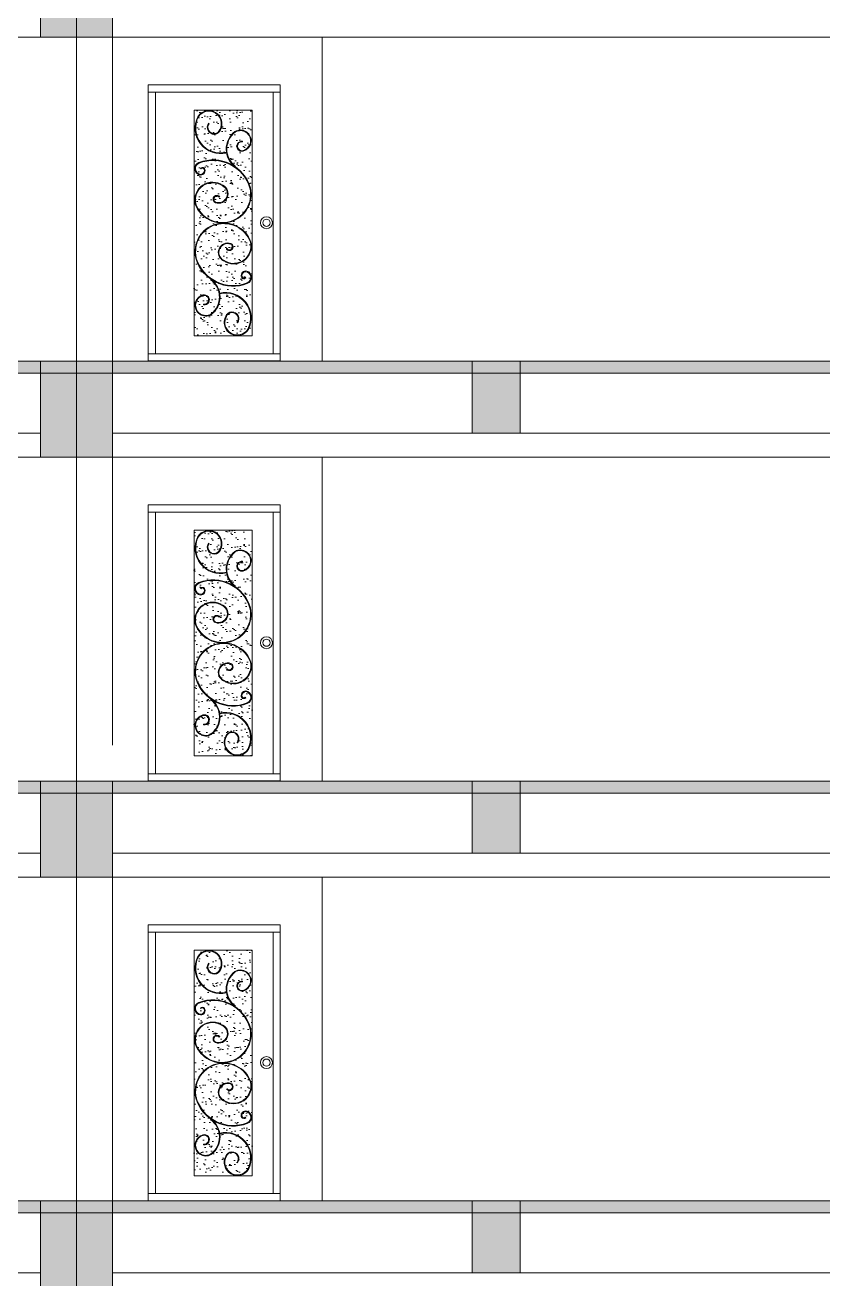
# Model space of a CAD drawing. Header units: millimetres. Extents: x 485872 to 486142, y -52344 to -52207.
# Drawn here: x 486107.61 to 486114.26, y -52314.03 to -52303.58 of the extents above; entities that cross this region are included whole.
import ezdxf

# ---------------------------------------------------------------- set-up
doc = ezdxf.new("R2010")
doc.units = ezdxf.units.MM
doc.header["$LTSCALE"] = 15
doc.linetypes.add('DASHDOTX2', pattern=[50.8, 25.4, -12.7, 0, -12.7])

# ---------------------------------------------------------------- blocks, each defined once
blk = doc.blocks.new('Main Doorr')
at = {"lineweight": 9}
h = blk.add_hatch(dxfattribs=at)
h.set_pattern_fill('AR-SAND', color=153, scale=53.726984, style=0)
h.set_pattern_definition([(37.5, (633482.83, -6970.605), (-3.38444, 103.52243), [0, -81.66502, 0, -91.33587, 0, -87.30635]), (7.5, (633482.83, -6970.6), (95.08476, 151.6254), [0, -44.05613, 0, -73.60597, 0, -28.20667]), (327.5, (633416.74, -6970.605), (167.31345, 0.30404), [0, -26.86349, 0, -96.70857, 0, -126.25841]), (317.5, (633416.74, -6970.6), (161.51012, 47.15486), [0, -13.43175, 0, -63.39784, 0, -72.53143])])
h.paths.add_polyline_path([(664468, -64986), (664951, -64986), (664951, -63105), (664468, -63105)])
at = {"color": 7, "lineweight": 9}
for p, q in [((665186, -62955), (664086, -62955)), ((664146, -62955), (664146, -65135)), ((665126, -65135), (665126, -62955)), ((664468, -63105), (664468, -64986)), ((664951, -63105), (664468, -63105)), ((664951, -64986), (664951, -63105)), ((664468, -64986), (664951, -64986)), ((664086, -65135), (665186, -65135))]:
    blk.add_line(p, q, dxfattribs=at)
blk.add_lwpolyline([(664086, -65195), (665186, -65195), (665186, -62895), (664086, -62895)], close=True, dxfattribs=at)
at = {"lineweight": 9}
for points in [[(664738, -63461, -0.637528), (664498, -63159, -0.965658), (664687, -63270, -1.139609), (664589, -63214), (664593, -63218, 1.142963), (664682, -63267, 0.965814), (664503, -63161, 0.637746), (664737, -63456)], [(664811, -63578, -0.50473), (664808, -63283, -1.139136), (664878, -63446, -1.237533), (664872, -63364), (664872, -63369, 1.237959), (664877, -63441, 1.137294), (664811, -63287, 0.504199), (664814, -63573)], [(664608, -64513, -0.50473), (664611, -64809, -1.139136), (664541, -64645, -1.237533), (664547, -64728), (664547, -64722, 1.237959), (664542, -64650, 1.137294), (664608, -64804, 0.504199), (664605, -64518)], [(664681, -64630, -0.637528), (664921, -64933, -0.965658), (664732, -64822, -1.139609), (664830, -64877), (664826, -64874, 1.142963), (664737, -64824, 0.965814), (664916, -64930, 0.637746), (664682, -64636)]]:
    blk.add_lwpolyline(points, format="xyb", dxfattribs=at)
for points in [[(664521, -63590, -0.482932), (664554, -63590, -0.577559), (664521, -63646, -0.789134), (664508, -63541, -0.438143), (664938, -63753, -0.939322), (664477, -63887, -0.684665), (664707, -63731, -0.943765), (664645, -63876, -1.249985), (664681, -63826), (664677, -63830, 1.245946), (664647, -63871, 0.94511), (664704, -63735, 0.684848), (664482, -63886, 0.938331), (664933, -63754, 0.438005), (664510, -63546, 0.787082), (664522, -63640, 0.570854), (664550, -63593, 0.476031), (664525, -63593)], [(664898, -64502, -0.482932), (664865, -64501, -0.577559), (664898, -64445, -0.789134), (664911, -64550, -0.438143), (664481, -64339, -0.939322), (664942, -64204, -0.684665), (664713, -64360, -0.943765), (664774, -64216, -1.249985), (664738, -64265), (664742, -64261, 1.245946), (664772, -64221, 0.94511), (664715, -64356, 0.684848), (664937, -64205, 0.938331), (664486, -64337, 0.438005), (664909, -64545, 0.787082), (664898, -64451, 0.570854), (664870, -64498, 0.476031), (664894, -64498)]]:
    blk.add_lwpolyline(points, format="xyb", close=True, dxfattribs=at)
at = {"linetype": 'Continuous', "lineweight": 9}
blk.add_lwpolyline([(664951, -64986), (664468, -64986)], dxfattribs=at)
at = {"color": 7, "lineweight": 9}
for radius in [50, 30]:
    blk.add_circle((665071, -64043), radius, dxfattribs=at)

msp = doc.modelspace()

# ---------------------------------------------------------------- hatches: boundary and pattern name
at = {"linetype": 'Continuous', "lineweight": 13}
h = msp.add_hatch(color=256, dxfattribs=at)
h.dxf.hatch_style = 1
h.paths.add_polyline_path([(486107.739, -52303.677), (486108.339, -52303.677), (486108.339, -52302.877), (486107.739, -52302.877)])
h = msp.add_hatch(color=256, dxfattribs=at)
h.dxf.hatch_style = 1
h.paths.add_polyline_path([(486095.739, -52306.377), (486095.739, -52306.477), (486127.339, -52306.477), (486127.339, -52306.577), (486127.339, -52306.377)])
h = msp.add_hatch(color=256, dxfattribs=at)
h.dxf.hatch_style = 1
h.paths.add_polyline_path([(486107.739, -52307.177), (486108.339, -52307.177), (486108.339, -52306.377), (486107.739, -52306.377)])
h = msp.add_hatch(color=256, dxfattribs=at)
h.dxf.hatch_style = 1
h.paths.add_polyline_path([(486107.739, -52307.177), (486108.339, -52307.177), (486108.339, -52306.377), (486107.739, -52306.377)])
h = msp.add_hatch(color=256, dxfattribs=at)
h.dxf.hatch_style = 1
h.paths.add_polyline_path([(486111.339, -52306.977), (486111.739, -52306.977), (486111.739, -52306.377), (486111.339, -52306.377)])
h = msp.add_hatch(color=256, dxfattribs=at)
h.dxf.hatch_style = 1
h.paths.add_polyline_path([(486111.339, -52306.977), (486111.739, -52306.977), (486111.739, -52306.377), (486111.339, -52306.377)])
h = msp.add_hatch(color=256, dxfattribs=at)
h.dxf.hatch_style = 1
h.paths.add_polyline_path([(486095.739, -52309.877), (486095.739, -52309.977), (486127.339, -52309.977), (486127.339, -52310.077), (486127.339, -52309.877)])
h = msp.add_hatch(color=256, dxfattribs=at)
h.dxf.hatch_style = 1
h.paths.add_polyline_path([(486107.739, -52310.677), (486108.339, -52310.677), (486108.339, -52309.877), (486107.739, -52309.877)])
h = msp.add_hatch(color=256, dxfattribs=at)
h.dxf.hatch_style = 1
h.paths.add_polyline_path([(486111.339, -52310.477), (486111.739, -52310.477), (486111.739, -52309.877), (486111.339, -52309.877)])
h = msp.add_hatch(color=256, dxfattribs=at)
h.dxf.hatch_style = 1
h.paths.add_polyline_path([(486095.739, -52313.377), (486095.739, -52313.477), (486127.339, -52313.477), (486127.339, -52313.577), (486127.339, -52313.377)])
h = msp.add_hatch(color=256, dxfattribs=at)
h.dxf.hatch_style = 1
h.paths.add_polyline_path([(486107.739, -52314.177), (486108.339, -52314.177), (486108.339, -52313.377), (486107.739, -52313.377)])
h = msp.add_hatch(color=256, dxfattribs=at)
h.dxf.hatch_style = 1
h.paths.add_polyline_path([(486111.339, -52313.977), (486111.739, -52313.977), (486111.739, -52313.377), (486111.339, -52313.377)])

# ---------------------------------------------------------------- linework, layer by layer
at = {"color": 6, "linetype": 'DASHDOTX2', "lineweight": 13}
for p, q in [((486108.039, -52285.077), (486108.039, -52307.177)), ((486108.039, -52306.377), (486108.039, -52331.677))]:
    msp.add_line(p, q, dxfattribs=at)
at = {"linetype": 'Continuous', "lineweight": 13}
for points in [[(486107.739, -52303.677), (486108.339, -52303.677), (486108.339, -52302.877), (486107.739, -52302.877)], [(486107.739, -52307.177), (486108.339, -52307.177), (486108.339, -52306.377), (486107.739, -52306.377)], [(486107.739, -52307.177), (486108.339, -52307.177), (486108.339, -52306.377), (486107.739, -52306.377)], [(486111.339, -52306.977), (486111.739, -52306.977), (486111.739, -52306.377), (486111.339, -52306.377)], [(486111.339, -52306.977), (486111.739, -52306.977), (486111.739, -52306.377), (486111.339, -52306.377)], [(486107.739, -52310.677), (486108.339, -52310.677), (486108.339, -52309.877), (486107.739, -52309.877)], [(486111.339, -52310.477), (486111.739, -52310.477), (486111.739, -52309.877), (486111.339, -52309.877)], [(486107.739, -52314.177), (486108.339, -52314.177), (486108.339, -52313.377), (486107.739, -52313.377)], [(486111.339, -52313.977), (486111.739, -52313.977), (486111.739, -52313.377), (486111.339, -52313.377)]]:
    msp.add_lwpolyline(points, close=True, dxfattribs=at)
for points in [[(486102.339, -52303.677), (486107.739, -52303.677)], [(486108.339, -52306.377), (486108.339, -52303.677)], [(486108.339, -52303.677), (486114.739, -52303.677)], [(486110.089, -52306.377), (486110.089, -52303.677)], [(486095.739, -52306.377), (486127.339, -52306.377), (486127.339, -52306.577), (486127.339, -52306.577), (486127.339, -52306.477), (486095.739, -52306.477)], [(486108.339, -52309.577), (486108.339, -52306.877)], [(486102.339, -52306.977), (486107.739, -52306.977)], [(486102.339, -52306.977), (486107.739, -52306.977)], [(486108.339, -52306.977), (486114.739, -52306.977)], [(486108.339, -52306.977), (486114.739, -52306.977)], [(486102.339, -52307.177), (486107.739, -52307.177)], [(486102.339, -52307.177), (486107.739, -52307.177)], [(486108.339, -52307.177), (486114.739, -52307.177)], [(486108.339, -52307.177), (486114.739, -52307.177)], [(486110.089, -52309.877), (486110.089, -52307.177)], [(486095.739, -52309.877), (486127.339, -52309.877), (486127.339, -52310.077), (486127.339, -52310.077), (486127.339, -52309.977), (486095.739, -52309.977)], [(486102.339, -52310.477), (486107.739, -52310.477)], [(486108.339, -52310.477), (486114.739, -52310.477)], [(486102.339, -52310.677), (486107.739, -52310.677)], [(486108.339, -52313.377), (486108.339, -52310.677)], [(486108.339, -52310.677), (486114.739, -52310.677)], [(486110.089, -52313.377), (486110.089, -52310.677)], [(486095.739, -52313.377), (486127.339, -52313.377), (486127.339, -52313.577), (486127.339, -52313.577), (486127.339, -52313.477), (486095.739, -52313.477)], [(486102.339, -52313.977), (486107.739, -52313.977)], [(486108.339, -52313.977), (486114.739, -52313.977)]]:
    msp.add_lwpolyline(points, dxfattribs=at)

# ---------------------------------------------------------------- block references
at = {"linetype": 'Continuous', "lineweight": 13, "xscale": 0.001, "yscale": 0.001, "zscale": 0.001}
for p in [(485444.553, -52241.181), (485444.553, -52244.681), (485444.553, -52248.181)]:
    msp.add_blockref('Main Doorr', p, dxfattribs=at)

doc.saveas('drawing.dxf')
